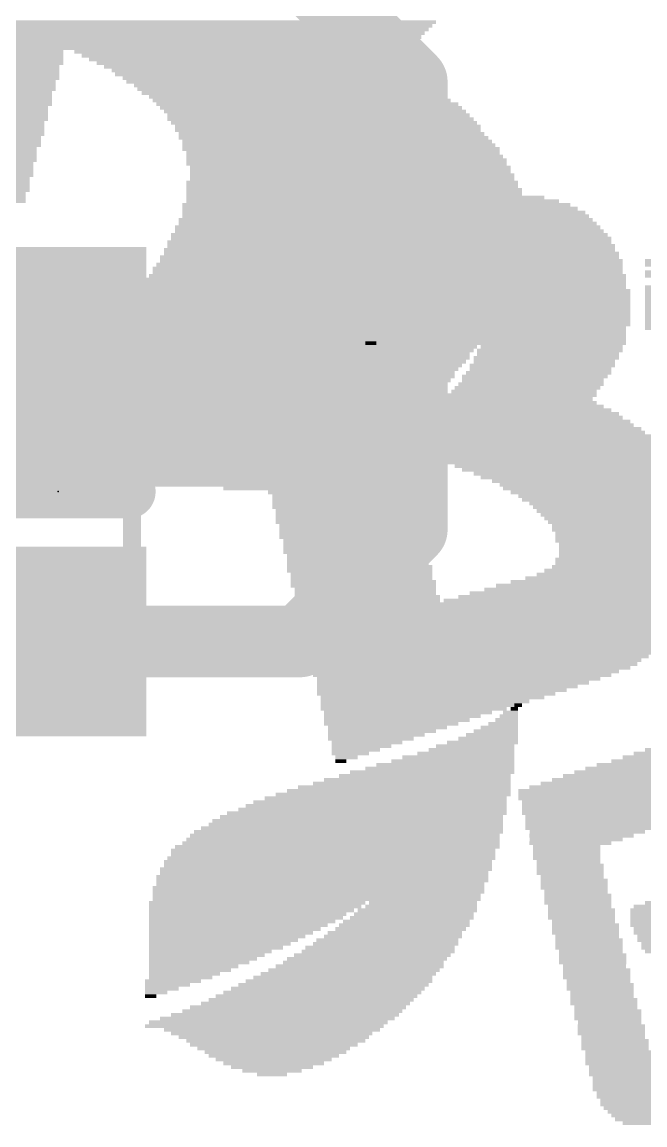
# Model space of a CAD drawing. Extents: x 0 to 53.3, y -0.3 to 28.3.
# Drawn here: x 13.79 to 17.33, y 6.28 to 12.53 of the extents above; entities that cross this region are included whole.
import ezdxf

# ---------------------------------------------------------------- set-up
doc = ezdxf.new("R2010")
doc.units = 0
for name, color, linetype in [('1', 12, 'CONTINUOUS'), ('200', 132, 'CONTINUOUS'), ('201', 6, 'CONTINUOUS'), ('21', 40, 'CONTINUOUS'), ('23', 4, 'CONTINUOUS'), ('51', 253, 'CONTINUOUS')]:
    doc.layers.add(name, color=color, linetype=linetype)

# ---------------------------------------------------------------- blocks, each defined once
blk = doc.blocks.new('RECT')
blk.add_solid([(-0.5, -0.5), (0.5, -0.5), (-0.5, 0.5), (0.5, 0.5)])

msp = doc.modelspace()

# ---------------------------------------------------------------- linework, layer by layer
at = {"layer": '1', "const_width": 0.4064}
for points in [[(14.986, 13.208), (16.002, 12.192)], [(16.002, 9.652), (16.002, 12.192)], [(15.3679, 9.0179), (16.002, 9.652)], [(13.8573, 8.8798), (13.9954, 9.0179)], [(13.9954, 9.0179), (15.3679, 9.0179)], [(12.5189, 8.8798), (13.8573, 8.8798)]]:
    msp.add_lwpolyline(points, dxfattribs=at)
at = {"layer": '1', "const_width": 0.2032}
for points in [[(16.1036, 12.192, 1), (15.9004, 12.192)], [(15.9302, 12.1202, 1), (16.0738, 12.2638)], [(16.0738, 9.5802, 1), (15.9302, 9.7238)], [(15.9004, 9.652, 1), (16.1036, 9.652)], [(13.9954, 9.1195, 1), (13.9954, 8.9163)], [(14.0672, 8.9461, 1), (13.9236, 9.0897)], [(15.3679, 8.9163, 1), (15.3679, 9.1195)], [(15.2961, 9.0897, 1), (15.4397, 8.9461)], [(13.8573, 8.7782, 1), (13.8573, 8.9814)], [(13.7855, 8.9516, 1), (13.9291, 8.808)]]:
    msp.add_lwpolyline(points, format="xyb", dxfattribs=at)
at = {"layer": '21', "const_width": 0.3048}
msp.add_lwpolyline([(13.5954, 9.8679), (14.3954, 9.8679)], dxfattribs=at)
at = {"layer": '21', "const_width": 0.1524}
msp.add_lwpolyline([(14.3954, 9.7917, 1), (14.3954, 9.9441)], format="xyb", dxfattribs=at)
at = {"layer": '23'}
msp.add_point((13.9954, 9.8679), dxfattribs=at)
at = {"layer": '51', "const_width": 0.1016}
msp.add_lwpolyline([(14.4144, 9.5119), (14.4144, 10.2239)], dxfattribs=at)
at = {"layer": '51', "const_width": 0.0508}
for points in [[(14.4398, 10.2239, 1), (14.389, 10.2239)], [(14.389, 9.5119, 1), (14.4398, 9.5119)]]:
    msp.add_lwpolyline(points, format="xyb", dxfattribs=at)

# ---------------------------------------------------------------- block references
at = {"layer": '1', "xscale": 1.075, "rotation": 90}
for p in [(13.9954, 10.7179), (13.9954, 9.0179)]:
    msp.add_blockref('RECT', p, dxfattribs=at)
at = {"layer": '200'}
for p, xscale, yscale in [((16.4998, 11.5147), 0.6756, 0.0211), ((16.5316, 11.5358), 0.4445, 0.0211), ((16.3944, 11.4512), 1.1862, 0.0211), ((16.4363, 11.4723), 1.016, 0.0211), ((16.4681, 11.4935), 0.8661, 0.0213), ((16.2573, 11.3877), 1.5875, 0.0211), ((16.2979, 11.4088), 1.4605, 0.0211), ((16.3513, 11.43), 1.3132, 0.0213), ((16.1303, 11.3242), 1.9685, 0.0211), ((16.1709, 11.3453), 1.8415, 0.0211), ((16.2141, 11.3665), 1.7145, 0.0213), ((16.0338, 11.2607), 2.2428, 0.0211), ((16.0439, 11.2818), 2.1819, 0.0211), ((16.0871, 11.303), 2.0955, 0.0213), ((16.0338, 11.2395), 2.2428, 0.0213), ((16.0452, 11.2183), 2.2657, 0.0211), ((16.0452, 11.1972), 2.2657, 0.0211), ((16.0553, 11.176), 2.286, 0.0213), ((16.0553, 11.1548), 2.286, 0.0211), ((16.0553, 11.1337), 2.286, 0.0211), ((17.78, 11.176), 0.9093, 0.0213), ((17.7597, 11.1548), 0.8687, 0.0211), ((16.0553, 11.0913), 2.3266, 0.0211), ((16.0553, 11.0702), 2.3266, 0.0211), ((16.0452, 11.1125), 2.3063, 0.0213), ((17.7381, 11.1125), 0.8255, 0.0213), ((17.7381, 11.0913), 0.8255, 0.0211), ((16.0553, 11.049), 2.3266, 0.0213), ((16.0553, 11.0278), 2.3266, 0.0211), ((16.0668, 11.0067), 2.3495, 0.0211), ((17.7165, 11.0278), 0.7823, 0.0211), ((17.7165, 11.0067), 0.7823, 0.0211), ((16.0668, 10.9855), 2.3495, 0.0213), ((16.0668, 10.9643), 2.3495, 0.0211), ((16.0668, 10.9432), 2.3495, 0.0211), ((17.7165, 10.9855), 0.7823, 0.0213), ((17.7165, 10.9643), 0.7823, 0.0211), ((17.7165, 10.9432), 0.7823, 0.0211), ((16.0668, 10.922), 2.3495, 0.0213), ((16.0668, 10.9008), 2.3495, 0.0211), ((16.0668, 10.8797), 2.3495, 0.0211), ((17.7165, 10.922), 0.7823, 0.0213), ((17.7165, 10.9008), 0.7823, 0.0211), ((17.7165, 10.8797), 0.7823, 0.0211), ((15.527, 10.8585), 1.27, 0.0213), ((15.4737, 10.8373), 1.1633, 0.0211), ((15.4203, 10.8162), 1.0566, 0.0211), ((16.797, 10.8585), 0.889, 0.0213), ((16.8072, 10.8373), 0.8687, 0.0211), ((16.8173, 10.8162), 0.8484, 0.0211), ((17.7165, 10.8585), 0.7823, 0.0213), ((17.7165, 10.8373), 0.7823, 0.0211), ((17.7165, 10.8162), 0.7823, 0.0211), ((15.3683, 10.795), 0.9525, 0.0213), ((15.3149, 10.7738), 0.8458, 0.0211), ((15.2616, 10.7527), 0.7391, 0.0211), ((16.8059, 10.795), 0.8255, 0.0213), ((16.8059, 10.7738), 0.8255, 0.0211), ((16.8059, 10.7527), 0.8255, 0.0211), ((17.7165, 10.795), 0.7823, 0.0213), ((15.2197, 10.7315), 0.6553, 0.0213), ((15.1663, 10.7103), 0.5486, 0.0211), ((15.1244, 10.6892), 0.4648, 0.0211), ((15.7264, 10.6892), 0.1905, 0.0211), ((15.7696, 10.7103), 0.0635, 0.0211), ((16.8059, 10.7315), 0.8255, 0.0213), ((16.8059, 10.7103), 0.8255, 0.0211), ((16.7958, 10.6892), 0.8052, 0.0211), ((15.0711, 10.668), 0.3581, 0.0213), ((15.0292, 10.6468), 0.2743, 0.0211), ((14.9873, 10.6257), 0.1905, 0.0211), ((15.5893, 10.6257), 0.4648, 0.0211), ((15.6312, 10.6468), 0.381, 0.0211), ((15.6845, 10.668), 0.2743, 0.0213), ((16.7653, 10.6257), 0.8255, 0.0211), ((16.7856, 10.668), 0.8255, 0.0213), ((16.7754, 10.6468), 0.8052, 0.0211), ((14.9441, 10.6045), 0.1041, 0.0213), ((15.4635, 10.5622), 0.762, 0.0211), ((15.5054, 10.5833), 0.6782, 0.0211), ((15.5473, 10.6045), 0.5944, 0.0213), ((16.7424, 10.5833), 0.8255, 0.0211), ((16.7323, 10.5622), 0.8052, 0.0211), ((16.7538, 10.6045), 0.8026, 0.0213), ((15.4419, 10.541), 0.8052, 0.0213), ((15.4521, 10.5198), 0.8255, 0.0211), ((15.4521, 10.4987), 0.8255, 0.0211), ((16.7005, 10.5198), 0.828, 0.0211), ((16.6891, 10.4987), 0.8052, 0.0211), ((16.7221, 10.541), 0.8255, 0.0213), ((15.4724, 10.4352), 0.8255, 0.0211), ((15.4623, 10.4775), 0.8052, 0.0213), ((15.4623, 10.4563), 0.8052, 0.0211), ((16.6383, 10.4352), 0.8255, 0.0211), ((16.6586, 10.4563), 0.8255, 0.0211), ((16.6789, 10.4775), 0.8255, 0.0213), ((15.4724, 10.414), 0.8255, 0.0213), ((15.4838, 10.3928), 0.8026, 0.0211), ((16.6268, 10.414), 0.8484, 0.0213), ((16.6154, 10.3928), 0.8255, 0.0211), ((15.4838, 10.3717), 0.8026, 0.0211), ((15.4838, 10.3505), 0.8026, 0.0213), ((15.4953, 10.3293), 0.8255, 0.0211), ((16.637, 10.3293), 0.9957, 0.0211), ((16.6268, 10.3505), 0.9296, 0.0213), ((16.6167, 10.3717), 0.8687, 0.0211), ((15.5054, 10.3082), 0.8052, 0.0211), ((15.5054, 10.287), 0.8052, 0.0213), ((15.5054, 10.2658), 0.8052, 0.0211), ((16.6586, 10.2658), 1.1659, 0.0211), ((16.6484, 10.287), 1.0998, 0.0213), ((16.6484, 10.3082), 1.0592, 0.0211), ((15.5156, 10.2447), 0.8255, 0.0211), ((15.5258, 10.2235), 0.8052, 0.0213), ((15.5258, 10.2023), 0.8052, 0.0211), ((16.6802, 10.2023), 1.2903, 0.0211), ((16.6586, 10.2447), 1.2065, 0.0211), ((16.6802, 10.2235), 1.2497, 0.0213), ((15.5359, 10.16), 0.8255, 0.0213), ((15.5359, 10.1388), 0.8255, 0.0211), ((15.5258, 10.1812), 0.8052, 0.0211), ((16.6903, 10.1388), 1.4376, 0.0211), ((16.6903, 10.16), 1.397, 0.0213), ((16.6903, 10.1812), 1.3564, 0.0211), ((15.5473, 10.1177), 0.8026, 0.0211), ((16.2992, 10.0965), 2.3063, 0.0213), ((15.5588, 10.0753), 0.8255, 0.0211), ((16.7018, 10.1177), 1.4605, 0.0211), ((16.7424, 10.0753), 1.4605, 0.0211), ((15.5588, 10.0542), 0.8255, 0.0211), ((15.5689, 10.033), 0.8052, 0.0213), ((15.5689, 10.0118), 0.8052, 0.0211), ((16.797, 10.0542), 1.397, 0.0211), ((16.8389, 10.033), 1.3538, 0.0213), ((16.8808, 10.0118), 1.27, 0.0211), ((15.5689, 9.9907), 0.8052, 0.0211), ((15.5791, 9.9695), 0.8255, 0.0213), ((15.5893, 9.9483), 0.8052, 0.0211), ((16.9113, 9.9907), 1.2497, 0.0211), ((16.9558, 9.9695), 1.2065, 0.0213), ((16.9761, 9.9483), 1.1659, 0.0211), ((15.5994, 9.8848), 0.8255, 0.0211), ((15.5893, 9.9272), 0.8052, 0.0211), ((15.5893, 9.906), 0.8052, 0.0213), ((17.018, 9.9272), 1.1227, 0.0211), ((17.0497, 9.906), 1.0998, 0.0213), ((17.0599, 9.8848), 1.0795, 0.0211), ((15.5994, 9.8637), 0.8255, 0.0211), ((15.6108, 9.8425), 0.8026, 0.0213), ((15.6108, 9.8213), 0.8026, 0.0211), ((17.0929, 9.8637), 1.0592, 0.0211), ((17.1145, 9.8425), 1.016, 0.0213), ((17.1247, 9.8213), 0.9957, 0.0211), ((15.6223, 9.8002), 0.8255, 0.0211), ((15.6223, 9.779), 0.8255, 0.0213), ((15.6324, 9.7578), 0.8052, 0.0211), ((17.1564, 9.8002), 0.9728, 0.0211), ((17.1666, 9.779), 0.9525, 0.0213), ((17.1869, 9.7578), 0.9525, 0.0211), ((15.6324, 9.7367), 0.8052, 0.0211), ((15.6426, 9.7155), 0.8255, 0.0213), ((15.6426, 9.6943), 0.8255, 0.0211), ((17.1983, 9.7367), 0.9296, 0.0211), ((17.2085, 9.7155), 0.9093, 0.0213), ((17.2187, 9.6943), 0.889, 0.0211), ((15.6629, 9.6308), 0.8255, 0.0211), ((15.6528, 9.6732), 0.8052, 0.0211), ((15.6528, 9.652), 0.8052, 0.0213), ((17.2415, 9.6732), 0.889, 0.0211), ((17.2415, 9.652), 0.889, 0.0213), ((17.2517, 9.6308), 0.8687, 0.0211), ((15.6629, 9.6097), 0.8255, 0.0211), ((15.6743, 9.5885), 0.8026, 0.0213), ((15.6743, 9.5673), 0.8026, 0.0211), ((17.2517, 9.6097), 0.8687, 0.0211), ((17.2517, 9.5885), 0.8687, 0.0213), ((17.2618, 9.5673), 0.8484, 0.0211), ((15.6743, 9.5462), 0.8026, 0.0211), ((15.6858, 9.525), 0.8255, 0.0213), ((15.6959, 9.5038), 0.8052, 0.0211), ((17.2618, 9.5462), 0.8484, 0.0211), ((17.2618, 9.525), 0.8484, 0.0213), ((17.2618, 9.5038), 0.8484, 0.0211), ((15.6959, 9.4827), 0.8052, 0.0211), ((15.6959, 9.4615), 0.8052, 0.0213), ((15.7061, 9.4403), 0.8255, 0.0211), ((17.2415, 9.4403), 0.889, 0.0211), ((17.2517, 9.4827), 0.8687, 0.0211), ((17.2517, 9.4615), 0.8687, 0.0213), ((15.7061, 9.4192), 0.8255, 0.0211), ((15.7163, 9.398), 0.8052, 0.0213), ((15.7163, 9.3768), 0.8052, 0.0211), ((17.1666, 9.3768), 1.0389, 0.0211), ((17.1983, 9.398), 0.9754, 0.0213), ((17.2199, 9.4192), 0.9322, 0.0211), ((15.7264, 9.3557), 0.8255, 0.0211), ((15.7264, 9.3345), 0.8255, 0.0213), ((15.7378, 9.3133), 0.8026, 0.0211), ((17.0383, 9.3133), 1.2497, 0.0211), ((17.0713, 9.3345), 1.1836, 0.0213), ((17.1247, 9.3557), 1.1227, 0.0211), ((15.7378, 9.2922), 0.8026, 0.0211), ((15.7493, 9.271), 0.8255, 0.0213), ((15.7493, 9.2498), 0.8255, 0.0211), ((16.9126, 9.2498), 1.4605, 0.0211), ((16.9545, 9.271), 1.3767, 0.0213), ((16.9964, 9.2922), 1.3335, 0.0211), ((16.4897, 9.2287), 2.2657, 0.0211), ((16.4897, 9.2075), 2.2657, 0.0213), ((16.4782, 9.1863), 2.2428, 0.0211), ((16.4782, 9.1652), 2.2428, 0.0211), ((16.4782, 9.144), 2.2022, 0.0213), ((16.4782, 9.1228), 2.2022, 0.0211), ((16.4681, 9.1017), 2.1819, 0.0211), ((16.4567, 9.0805), 2.159, 0.0213), ((16.4579, 9.0593), 2.1158, 0.0211), ((16.4363, 9.017), 2.0726, 0.0213), ((16.4478, 9.0382), 2.0955, 0.0211), ((16.4262, 8.9958), 2.0523, 0.0211), ((16.4046, 8.9535), 1.9685, 0.0213), ((16.4148, 8.9747), 1.9888, 0.0211), ((16.383, 8.9323), 1.9253, 0.0211), ((16.3627, 8.9112), 1.8847, 0.0211), ((16.3614, 8.89), 1.8415, 0.0213), ((16.3093, 8.8477), 1.7374, 0.0211), ((16.2877, 8.8265), 1.6942, 0.0213), ((16.3411, 8.8688), 1.8009, 0.0211), ((16.2674, 8.8053), 1.6078, 0.0211), ((16.2039, 8.763), 1.4808, 0.0213), ((16.2357, 8.7842), 1.5443, 0.0211), ((16.1722, 8.7418), 1.4173, 0.0211), ((16.1404, 8.7207), 1.3538, 0.0211), ((16.1188, 8.6995), 1.27, 0.0213), ((16.0769, 8.6783), 1.1862, 0.0211), ((16.0452, 8.6572), 1.1227, 0.0211), ((16.0122, 8.636), 1.0566, 0.0213), ((15.9804, 8.6148), 0.9525, 0.0211), ((15.9169, 8.5725), 0.8255, 0.0213), ((15.9487, 8.5937), 0.889, 0.0211), ((15.8852, 8.5513), 0.762, 0.0211), ((15.8648, 8.5302), 0.6756, 0.0211), ((15.8331, 8.509), 0.6121, 0.0213), ((15.8013, 8.4878), 0.5486, 0.0211), ((15.7696, 8.4667), 0.4851, 0.0211), ((15.748, 8.4455), 0.4013, 0.0213), ((15.6845, 8.4032), 0.2743, 0.0211), ((15.7163, 8.4243), 0.3378, 0.0211), ((15.6528, 8.382), 0.2108, 0.0213), ((17.5793, 8.382), 0.635, 0.0213), ((17.6111, 8.4032), 0.5715, 0.0211), ((15.5994, 8.3397), 0.0635, 0.0211), ((15.6312, 8.3608), 0.127, 0.0211), ((17.4955, 8.3185), 0.889, 0.0213), ((17.5374, 8.3397), 0.8052, 0.0211), ((17.5578, 8.3608), 0.7188, 0.0211), ((17.4206, 8.255), 1.1201, 0.0213), ((17.4422, 8.2762), 1.0363, 0.0211), ((17.4739, 8.2973), 0.9728, 0.0211), ((17.3253, 8.1915), 1.3106, 0.0213), ((17.3571, 8.2127), 1.2471, 0.0211), ((17.3888, 8.2338), 1.1836, 0.0211), ((17.3038, 8.1703), 1.3945, 0.0211), ((17.3038, 8.1492), 1.3945, 0.0211), ((17.3038, 8.128), 1.3945, 0.0213), ((17.3253, 8.0857), 1.397, 0.0211), ((17.3253, 8.0645), 1.397, 0.0213), ((17.3139, 8.1068), 1.3741, 0.0211), ((17.1348, 8.0433), 1.016, 0.0211), ((17.0815, 8.001), 0.8687, 0.0213), ((17.1133, 8.0222), 0.9322, 0.0211), ((17.0497, 7.9798), 0.8052, 0.0211), ((17.018, 7.9587), 0.7417, 0.0211), ((16.9977, 7.9375), 0.6553, 0.0213), ((16.9659, 7.9163), 0.5918, 0.0211), ((16.9342, 7.8952), 0.5283, 0.0211), ((16.9024, 7.874), 0.4648, 0.0213), ((16.8808, 7.8528), 0.381, 0.0211), ((16.8808, 7.8317), 0.381, 0.0211), ((16.8808, 7.8105), 0.381, 0.0213), ((16.8808, 7.7893), 0.381, 0.0211), ((16.891, 7.7682), 0.3607, 0.0211), ((16.9012, 7.747), 0.381, 0.0213), ((16.9012, 7.7258), 0.381, 0.0211), ((16.9012, 7.7047), 0.381, 0.0211), ((16.9126, 7.6835), 0.3581, 0.0213), ((16.924, 7.6623), 0.381, 0.0211), ((16.924, 7.6412), 0.381, 0.0211), ((16.924, 7.62), 0.381, 0.0213), ((16.9342, 7.5988), 0.3607, 0.0211), ((16.9443, 7.5777), 0.381, 0.0211), ((16.9443, 7.5565), 0.381, 0.0213), ((16.9443, 7.5353), 0.381, 0.0211), ((16.9545, 7.5142), 0.3607, 0.0211), ((17.7063, 7.5142), 0.889, 0.0211), ((17.7381, 7.5353), 0.8255, 0.0211), ((16.9647, 7.493), 0.381, 0.0213), ((16.9647, 7.4718), 0.381, 0.0211), ((16.9647, 7.4507), 0.381, 0.0211), ((17.7063, 7.4718), 0.9296, 0.0211), ((17.7063, 7.4507), 0.9296, 0.0211), ((17.6962, 7.493), 0.9093, 0.0213), ((16.9761, 7.4295), 0.3581, 0.0213), ((16.9875, 7.4083), 0.381, 0.0211), ((16.9875, 7.3872), 0.381, 0.0211), ((17.7063, 7.4295), 0.9296, 0.0213), ((17.7063, 7.4083), 0.9296, 0.0211), ((17.7279, 7.3872), 0.9322, 0.0211), ((16.9875, 7.366), 0.381, 0.0213), ((16.9977, 7.3448), 0.3607, 0.0211), ((17.0078, 7.3237), 0.381, 0.0211), ((17.7279, 7.366), 0.9322, 0.0213), ((17.7381, 7.3448), 0.9119, 0.0211), ((17.7381, 7.3237), 0.9119, 0.0211), ((17.0078, 7.3025), 0.381, 0.0213), ((17.0078, 7.2813), 0.381, 0.0211), ((17.018, 7.2602), 0.3607, 0.0211), ((17.7597, 7.3025), 0.9093, 0.0213), ((17.7597, 7.2813), 0.9093, 0.0211), ((17.5692, 7.2602), 0.4877, 0.0211), ((17.0282, 7.239), 0.381, 0.0213), ((17.0282, 7.2178), 0.381, 0.0211), ((17.0282, 7.1967), 0.381, 0.0211), ((17.0396, 7.1755), 0.3581, 0.0213), ((17.051, 7.1543), 0.381, 0.0211), ((17.051, 7.1332), 0.381, 0.0211), ((17.051, 7.112), 0.381, 0.0213), ((17.0612, 7.0908), 0.3607, 0.0211), ((17.0713, 7.0697), 0.381, 0.0211), ((17.0713, 7.0485), 0.381, 0.0213), ((17.0815, 7.0273), 0.3607, 0.0211), ((17.0815, 7.0062), 0.3607, 0.0211), ((17.0917, 6.985), 0.381, 0.0213), ((17.0917, 6.9638), 0.381, 0.0211), ((17.1031, 6.9427), 0.3581, 0.0211), ((17.1145, 6.9215), 0.381, 0.0213), ((17.1145, 6.9003), 0.381, 0.0211), ((17.1145, 6.8792), 0.381, 0.0211), ((17.1348, 6.8368), 0.381, 0.0211), ((17.1348, 6.8157), 0.381, 0.0211), ((17.1247, 6.858), 0.3607, 0.0213), ((17.1348, 6.7945), 0.381, 0.0213), ((17.145, 6.7733), 0.3607, 0.0211), ((17.1552, 6.7522), 0.381, 0.0211), ((17.1552, 6.731), 0.381, 0.0213), ((17.1552, 6.7098), 0.381, 0.0211), ((17.6111, 6.6887), 1.2471, 0.0211), ((17.6111, 6.6675), 1.2471, 0.0213), ((17.6009, 6.6463), 1.2268, 0.0211), ((17.5908, 6.6252), 1.2065, 0.0211), ((17.5476, 6.5617), 1.0795, 0.0211), ((17.5895, 6.604), 1.1633, 0.0213), ((17.5679, 6.5828), 1.1201, 0.0211), ((17.5362, 6.5405), 1.016, 0.0213), ((17.5044, 6.5193), 0.9525, 0.0211), ((17.4727, 6.4982), 0.889, 0.0211), ((17.4523, 6.477), 0.8484, 0.0213), ((17.432, 6.4558), 0.762, 0.0211), ((17.4104, 6.4347), 0.7188, 0.0211), ((17.3888, 6.4135), 0.635, 0.0213), ((17.3673, 6.3923), 0.5918, 0.0211), ((17.3457, 6.3712), 0.508, 0.0211), ((17.3368, 6.35), 0.4445, 0.0213), ((17.3152, 6.3288), 0.3607, 0.0211), ((17.3038, 6.3077), 0.2972, 0.0211), ((17.2936, 6.2865), 0.1905, 0.0213)]:
    msp.add_blockref('RECT', p, dxfattribs=dict(at, xscale=xscale, yscale=yscale))
at = {"layer": '201', "rotation": 180}
for p, xscale, yscale in [((14.2024, 12.5307), 3.8735, 0.0211), ((14.1923, 12.5095), 3.8532, 0.0213), ((14.1503, 12.446), 3.81, 0.0213), ((14.1821, 12.4883), 3.8329, 0.0211), ((14.1707, 12.4672), 3.81, 0.0211), ((14.1389, 12.4248), 3.7871, 0.0211), ((14.1288, 12.4037), 3.7668, 0.0211), ((14.1186, 12.3825), 3.7465, 0.0213), ((13.1229, 12.3402), 1.8009, 0.0211), ((13.1229, 12.319), 1.8009, 0.0213), ((13.1343, 12.3613), 1.778, 0.0211), ((15.0279, 12.3613), 1.8821, 0.0211), ((15.0381, 12.3402), 1.8212, 0.0211), ((15.0698, 12.319), 1.7983, 0.0213), ((13.1229, 12.2978), 1.8009, 0.0211), ((13.1115, 12.2767), 1.778, 0.0211), ((13.1115, 12.2555), 1.778, 0.0213), ((15.1028, 12.2978), 1.778, 0.0211), ((15.1333, 12.2767), 1.7577, 0.0211), ((15.1765, 12.2555), 1.7577, 0.0213), ((13.1013, 12.2132), 1.7983, 0.0211), ((13.0912, 12.192), 1.778, 0.0213), ((13.1115, 12.2343), 1.778, 0.0211), ((15.1968, 12.2343), 1.7577, 0.0211), ((15.2298, 12.2132), 1.7374, 0.0211), ((15.2502, 12.192), 1.7374, 0.0213), ((13.081, 12.1285), 1.7577, 0.0213), ((13.0912, 12.1708), 1.778, 0.0211), ((13.0912, 12.1497), 1.778, 0.0211), ((15.2819, 12.1708), 1.7145, 0.0211), ((15.3022, 12.1497), 1.7145, 0.0211), ((15.3251, 12.1285), 1.7145, 0.0213), ((13.0708, 12.1073), 1.778, 0.0211), ((13.0708, 12.0862), 1.778, 0.0211), ((13.0708, 12.065), 1.778, 0.0213), ((15.3568, 12.1073), 1.6916, 0.0211), ((15.3772, 12.0862), 1.6916, 0.0211), ((15.4089, 12.065), 1.7145, 0.0213), ((13.0594, 12.0438), 1.7551, 0.0211), ((13.0594, 12.0227), 1.7551, 0.0211), ((13.0594, 12.0015), 1.7551, 0.0213), ((15.4292, 12.0438), 1.7145, 0.0211), ((15.4521, 12.0227), 1.7145, 0.0211), ((15.4724, 12.0015), 1.7145, 0.0213), ((13.048, 11.9803), 1.778, 0.0211), ((13.0378, 11.9592), 1.7577, 0.0211), ((13.0378, 11.938), 1.7577, 0.0213), ((15.4838, 11.9803), 1.7374, 0.0211), ((15.5042, 11.9592), 1.7374, 0.0211), ((15.5258, 11.938), 1.7348, 0.0213), ((13.0175, 11.8745), 1.7577, 0.0213), ((13.0378, 11.9168), 1.7577, 0.0211), ((13.0378, 11.8957), 1.7577, 0.0211), ((15.5258, 11.9168), 1.7348, 0.0211), ((15.5575, 11.8745), 1.7577, 0.0213), ((15.5461, 11.8957), 1.7348, 0.0211), ((13.0175, 11.8533), 1.7577, 0.0211), ((13.0175, 11.8322), 1.7577, 0.0211), ((15.5778, 11.8533), 1.7577, 0.0211), ((15.588, 11.8322), 1.778, 0.0211), ((12.9959, 11.7687), 1.7551, 0.0211), ((13.0061, 11.811), 1.7348, 0.0213), ((13.0061, 11.7898), 1.7348, 0.0211), ((15.5994, 11.811), 1.8009, 0.0213), ((15.6108, 11.7898), 1.778, 0.0211), ((15.621, 11.7687), 1.7983, 0.0211), ((12.9959, 11.7475), 1.7551, 0.0213), ((12.9858, 11.7263), 1.7348, 0.0211), ((12.9858, 11.7052), 1.7348, 0.0211), ((15.6312, 11.7475), 1.8186, 0.0213), ((15.6312, 11.7263), 1.8186, 0.0211), ((15.6528, 11.7052), 1.8212, 0.0211), ((12.9642, 11.6417), 1.7374, 0.0211), ((12.9858, 11.684), 1.7348, 0.0213), ((12.9858, 11.6628), 1.7348, 0.0211), ((15.6528, 11.684), 1.8212, 0.0213), ((15.6629, 11.6628), 1.8415, 0.0211), ((15.6629, 11.6417), 1.8415, 0.0211), ((12.9642, 11.6205), 1.7374, 0.0213), ((12.9642, 11.5993), 1.7374, 0.0211), ((12.9642, 11.5782), 1.7374, 0.0211), ((15.6629, 11.6205), 1.8821, 0.0213), ((15.6629, 11.5993), 1.8821, 0.0211), ((15.6743, 11.5782), 1.905, 0.0211), ((12.9426, 11.5358), 1.7348, 0.0211), ((12.9426, 11.5147), 1.7348, 0.0211), ((12.9527, 11.557), 1.7145, 0.0213), ((15.6743, 11.557), 1.905, 0.0213), ((15.6743, 11.5358), 1.905, 0.0211), ((15.6845, 11.5147), 1.9253, 0.0211), ((15.6731, 11.4935), 1.9482, 0.0213), ((15.6731, 11.4723), 1.9482, 0.0211), ((15.6731, 11.4512), 1.9482, 0.0211), ((15.6629, 11.4088), 1.9685, 0.0211), ((15.6629, 11.3877), 1.9685, 0.0211), ((15.6731, 11.43), 1.9482, 0.0213), ((15.6413, 11.3242), 2.0117, 0.0211), ((15.6528, 11.3665), 1.9888, 0.0213), ((15.6528, 11.3453), 1.9888, 0.0211), ((15.6312, 11.2818), 2.032, 0.0211), ((15.6312, 11.2607), 2.032, 0.0211), ((15.6413, 11.303), 2.0117, 0.0213), ((15.6096, 11.1972), 2.0752, 0.0211), ((15.621, 11.2395), 2.0523, 0.0213), ((15.621, 11.2183), 2.0523, 0.0211), ((15.5791, 11.1337), 2.0955, 0.0211), ((15.5893, 11.1548), 2.0752, 0.0211), ((15.5994, 11.176), 2.0549, 0.0213), ((15.5461, 11.0702), 2.1158, 0.0211), ((15.5575, 11.0913), 2.093, 0.0211), ((15.5677, 11.1125), 2.0726, 0.0213), ((15.5042, 11.0067), 2.1184, 0.0211), ((15.5258, 11.0278), 2.1158, 0.0211), ((15.5359, 11.049), 2.0955, 0.0213), ((15.4724, 10.9643), 2.1361, 0.0211), ((15.4724, 10.9432), 2.1361, 0.0211), ((15.494, 10.9855), 2.1387, 0.0213), ((15.4203, 10.8797), 2.159, 0.0211), ((15.4407, 10.9008), 2.159, 0.0211), ((15.4508, 10.922), 2.1387, 0.0213), ((15.367, 10.8162), 2.1793, 0.0211), ((15.3873, 10.8373), 2.1793, 0.0211), ((15.4089, 10.8585), 2.1819, 0.0213), ((15.3238, 10.7527), 2.1793, 0.0211), ((15.3454, 10.7738), 2.1819, 0.0211), ((15.367, 10.795), 2.1793, 0.0213), ((15.2718, 10.6892), 2.2022, 0.0211), ((15.2921, 10.7103), 2.2022, 0.0211), ((15.3035, 10.7315), 2.1793, 0.0213), ((15.2286, 10.6468), 2.2022, 0.0211), ((15.2286, 10.6257), 2.2022, 0.0211), ((15.2514, 10.668), 2.2022, 0.0213), ((15.1651, 10.5622), 2.2022, 0.0211), ((15.1867, 10.5833), 2.1996, 0.0211), ((15.2083, 10.6045), 2.2022, 0.0213), ((15.1117, 10.4987), 2.2225, 0.0211), ((15.1346, 10.5198), 2.2225, 0.0211), ((15.1448, 10.541), 2.2022, 0.0213), ((15.0711, 10.4563), 2.2225, 0.0211), ((15.0597, 10.4352), 2.1996, 0.0211), ((15.0914, 10.4775), 2.2225, 0.0213), ((15.0178, 10.3928), 2.2022, 0.0211), ((15.0381, 10.414), 2.2022, 0.0213), ((14.9543, 10.3293), 2.2022, 0.0211), ((14.9746, 10.3505), 2.2022, 0.0213), ((14.9974, 10.3717), 2.2022, 0.0211), ((14.9009, 10.2658), 2.2225, 0.0211), ((14.9111, 10.287), 2.2022, 0.0213), ((14.9327, 10.3082), 2.1996, 0.0211), ((14.8476, 10.2023), 2.2022, 0.0211), ((14.8806, 10.2447), 2.2225, 0.0211), ((14.8692, 10.2235), 2.1996, 0.0213), ((14.7841, 10.1388), 2.2022, 0.0211), ((14.8057, 10.16), 2.1996, 0.0213), ((14.8273, 10.1812), 2.2022, 0.0211), ((14.7206, 10.0753), 2.2022, 0.0211), ((14.7422, 10.0965), 2.1996, 0.0213), ((14.7637, 10.1177), 2.2022, 0.0211), ((14.6469, 10.0118), 2.1819, 0.0211), ((14.6685, 10.033), 2.1793, 0.0213), ((14.6888, 10.0542), 2.1793, 0.0211), ((14.6253, 9.9695), 2.1387, 0.0213), ((14.6355, 9.9907), 2.159, 0.0211), ((14.7739, 9.9483), 1.8009, 0.0211), ((14.9327, 9.9272), 1.4376, 0.0211), ((15.0813, 9.906), 1.0998, 0.0213), ((15.2718, 9.8848), 0.6782, 0.0211), ((15.4508, 9.8637), 0.2743, 0.0211), ((16.5837, 8.636), 0.0406, 0.0213), ((16.6053, 8.6572), 0.0432, 0.0211), ((16.5405, 8.5725), 0.127, 0.0213), ((16.5519, 8.5937), 0.1041, 0.0211), ((16.5621, 8.6148), 0.0838, 0.0211), ((16.4782, 8.509), 0.2515, 0.0213), ((16.4986, 8.5302), 0.2108, 0.0211), ((16.5202, 8.5513), 0.1676, 0.0211), ((16.4033, 8.4455), 0.4013, 0.0213), ((16.4351, 8.4667), 0.3378, 0.0211), ((16.4567, 8.4878), 0.2946, 0.0211), ((16.3081, 8.382), 0.5512, 0.0213), ((16.3411, 8.4032), 0.4851, 0.0211), ((16.3614, 8.4243), 0.4445, 0.0211), ((16.1925, 8.3185), 0.7823, 0.0213), ((16.2344, 8.3397), 0.6985, 0.0211), ((16.2662, 8.3608), 0.635, 0.0211), ((16.0757, 8.255), 0.9754, 0.0213), ((16.1176, 8.2762), 0.9322, 0.0211), ((16.1608, 8.2973), 0.8458, 0.0211), ((15.9601, 8.1915), 1.2065, 0.0213), ((16.002, 8.2127), 1.1227, 0.0211), ((16.0338, 8.2338), 1.0592, 0.0211), ((15.8534, 8.128), 1.3741, 0.0213), ((15.8966, 8.1492), 1.3335, 0.0211), ((15.9283, 8.1703), 1.27, 0.0211), ((15.7785, 8.0645), 1.524, 0.0213), ((15.8001, 8.0857), 1.4808, 0.0211), ((15.8217, 8.1068), 1.4376, 0.0211), ((15.6947, 8.001), 1.651, 0.0213), ((15.7163, 8.0222), 1.6078, 0.0211), ((15.7467, 8.0433), 1.5875, 0.0211), ((15.6426, 7.9375), 1.7551, 0.0213), ((15.6629, 7.9587), 1.7145, 0.0211), ((15.6845, 7.9798), 1.6713, 0.0211), ((15.5994, 7.874), 1.8009, 0.0213), ((15.6108, 7.8952), 1.778, 0.0211), ((15.621, 7.9163), 1.7577, 0.0211), ((15.5562, 7.8317), 1.8415, 0.0211), ((15.5562, 7.8105), 1.8415, 0.0213), ((15.5791, 7.8528), 1.8415, 0.0211), ((15.5258, 7.7682), 1.8618, 0.0211), ((15.5258, 7.747), 1.8618, 0.0213), ((15.5461, 7.7893), 1.8618, 0.0211), ((15.494, 7.6835), 1.8847, 0.0213), ((15.5143, 7.7258), 1.8847, 0.0211), ((15.5042, 7.7047), 1.8644, 0.0211), ((15.494, 7.6623), 1.8847, 0.0211), ((15.4826, 7.6412), 1.8618, 0.0211), ((15.4724, 7.62), 1.8821, 0.0213), ((15.4724, 7.5988), 1.8821, 0.0211), ((15.4623, 7.5777), 1.8618, 0.0211), ((15.1244, 7.5353), 1.2268, 0.0211), ((15.113, 7.5142), 1.204, 0.0211), ((15.4623, 7.5565), 1.8618, 0.0213), ((16.0553, 7.5142), 0.635, 0.0211), ((16.0655, 7.5353), 0.6147, 0.0211), ((15.0711, 7.4718), 1.1201, 0.0211), ((15.0609, 7.4507), 1.0998, 0.0211), ((15.0927, 7.493), 1.1633, 0.0213), ((16.002, 7.4507), 0.701, 0.0211), ((16.0134, 7.4718), 0.6782, 0.0211), ((16.0338, 7.493), 0.6782, 0.0213), ((15.0393, 7.4295), 1.0566, 0.0213), ((15.0178, 7.4083), 1.0135, 0.0211), ((14.9974, 7.3872), 0.9728, 0.0211), ((15.9385, 7.3872), 0.7417, 0.0211), ((15.9588, 7.4083), 0.7417, 0.0211), ((15.9703, 7.4295), 0.7188, 0.0213), ((14.9758, 7.366), 0.9296, 0.0213), ((14.9543, 7.3448), 0.8865, 0.0211), ((14.9339, 7.3237), 0.8458, 0.0211), ((15.8636, 7.3237), 0.8052, 0.0211), ((15.8953, 7.3448), 0.7823, 0.0211), ((15.9055, 7.366), 0.762, 0.0213), ((14.9123, 7.3025), 0.8026, 0.0213), ((14.859, 7.2602), 0.696, 0.0211), ((14.8908, 7.2813), 0.7595, 0.0211), ((15.8115, 7.2602), 0.8687, 0.0211), ((15.8217, 7.2813), 0.8484, 0.0211), ((15.8534, 7.3025), 0.8255, 0.0213), ((14.8387, 7.239), 0.6553, 0.0213), ((14.8171, 7.2178), 0.6121, 0.0211), ((14.7955, 7.1967), 0.569, 0.0211), ((15.7264, 7.1967), 0.9119, 0.0211), ((15.748, 7.2178), 0.9093, 0.0211), ((15.7785, 7.239), 0.889, 0.0213), ((14.7637, 7.1755), 0.5055, 0.0213), ((14.7434, 7.1543), 0.4648, 0.0211), ((14.7117, 7.1332), 0.4013, 0.0211), ((15.6413, 7.1332), 0.9957, 0.0211), ((15.6731, 7.1543), 0.9728, 0.0211), ((15.7061, 7.1755), 0.9525, 0.0213), ((14.6469, 7.0908), 0.3175, 0.0211), ((14.6152, 7.0697), 0.254, 0.0211), ((14.6901, 7.112), 0.3581, 0.0213), ((15.5575, 7.0697), 1.082, 0.0211), ((15.5893, 7.0908), 1.0592, 0.0211), ((15.6108, 7.112), 1.016, 0.0213), ((14.5834, 7.0485), 0.1905, 0.0213), ((14.5199, 7.0062), 0.0635, 0.0211), ((14.5517, 7.0273), 0.127, 0.0211), ((15.461, 7.0062), 1.143, 0.0211), ((15.494, 7.0273), 1.1227, 0.0211), ((15.5258, 7.0485), 1.0998, 0.0213), ((15.3556, 6.9427), 1.2268, 0.0211), ((15.3988, 6.9638), 1.1862, 0.0211), ((15.4305, 6.985), 1.1633, 0.0213), ((15.2387, 6.8792), 1.3335, 0.0211), ((15.2819, 6.9003), 1.2929, 0.0211), ((15.3238, 6.9215), 1.2497, 0.0213), ((15.1651, 6.8368), 1.3538, 0.0211), ((15.1879, 6.858), 1.3538, 0.0213), ((15.2083, 6.8157), 1.2268, 0.0211), ((15.207, 6.7945), 1.143, 0.0213), ((15.2184, 6.7733), 1.0795, 0.0211), ((15.2298, 6.7522), 1.016, 0.0211), ((15.2184, 6.731), 0.9525, 0.0213), ((15.2184, 6.7098), 0.8661, 0.0211), ((15.2286, 6.6887), 0.8052, 0.0211), ((15.2184, 6.6675), 0.7391, 0.0213), ((15.2184, 6.6463), 0.6579, 0.0211), ((15.2184, 6.6252), 0.5715, 0.0211), ((15.2083, 6.604), 0.4648, 0.0213), ((15.2083, 6.5828), 0.3378, 0.0211), ((15.2083, 6.5617), 0.1702, 0.0211)]:
    msp.add_blockref('RECT', p, dxfattribs=dict(at, xscale=xscale, yscale=yscale))
at = {"layer": '51', "xscale": 0.5001, "yscale": 0.95, "rotation": 90}
for p in [(13.9903, 10.4482), (13.9903, 9.2797)]:
    msp.add_blockref('RECT', p, dxfattribs=at)

doc.saveas('drawing.dxf')
